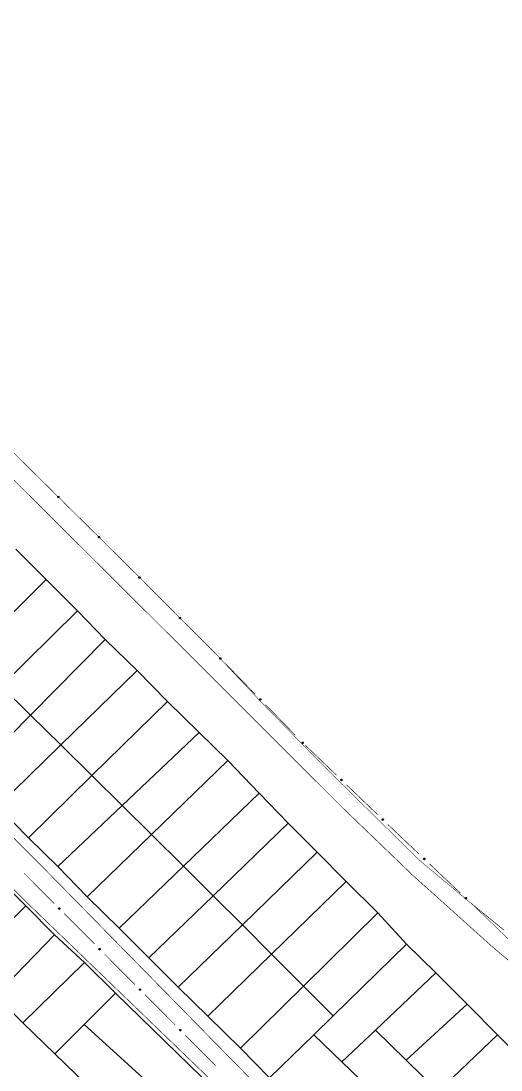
# Model space of a CAD drawing. Extents: x 205150 to 206910, y 4858726 to 4860849.
# Drawn here: x 206064.7 to 206199, y 4860335 to 4860628.5 of the extents above; entities that cross this region are included whole.
import ezdxf

# ---------------------------------------------------------------- set-up
doc = ezdxf.new("R2010")
doc.units = 0
doc.header["$LTSCALE"] = 1.5
doc.header["$MEASUREMENT"] = 0
doc.linetypes.add('TRACO_25', pattern=[8, 3, -1, 1, -1, 1, -1])
for name, color, linetype in [('CD-MALHA-LOTES', 7, 'CONTINUOUS'), ('LM-LIM-SETOR-FISCAL', 7, 'CONTINUOUS'), ('RU-QUADRAS', 6, 'CONTINUOUS'), ('SV-EIXO-ROD-ESTR', 7, 'CONTINUOUS'), ('SV-EIXO-RUA-N-PAV', 6, 'CONTINUOUS'), ('SV-EST-MUNIC-PAV', 20, 'CONTINUOUS'), ('SV-RUA-NAO-PAV-S-GUIA-C-GUIA', 7, 'CONTINUOUS')]:
    doc.layers.add(name, color=color, linetype=linetype)
doc.linetypes.add('Limite', pattern='A,20,-3,[130,ltypeshp.shx,S=6.35,R=0,X=0,Y=0],-3,20', length=46)

msp = doc.modelspace()

# ---------------------------------------------------------------- linework, layer by layer
at = {"layer": 'CD-MALHA-LOTES'}
for points in [[(206063.34, 4860480.68), (206071.78, 4860472.25)], [(206050.48, 4860450.98), (206071.78, 4860472.25)], [(206071.78, 4860472.25), (206080.52, 4860463.48)], [(206080.52, 4860463.48), (206059.19, 4860442.4)], [(206080.52, 4860463.48), (206088.28, 4860455.46)], [(206067.4, 4860434.31), (206088.28, 4860455.46)], [(206088.28, 4860455.46), (206097.25, 4860446.76)], [(206097.25, 4860446.76), (206075.88, 4860425.95)], [(206097.25, 4860446.76), (206105.73, 4860438.14)], [(206067.4, 4860434.31), (206059.19, 4860442.4)], [(206084.58, 4860417.37), (206105.73, 4860438.14)], [(206105.73, 4860438.14), (206114.57, 4860429.45)], [(206050.07, 4860416.77), (206067.4, 4860434.31)], [(206075.88, 4860425.95), (206067.4, 4860434.31)], [(206093.05, 4860409.02), (206114.57, 4860429.45)], [(206114.57, 4860429.45), (206122.6, 4860421.56)], [(206075.88, 4860425.95), (206058.17, 4860408.71)], [(206084.58, 4860417.37), (206075.88, 4860425.95)], [(206122.6, 4860421.56), (206101.28, 4860400.87)], [(206122.6, 4860421.56), (206131.34, 4860412.41)], [(206066.85, 4860399.95), (206084.58, 4860417.37)], [(206093.05, 4860409.02), (206084.58, 4860417.37)], [(206110.21, 4860392.01), (206131.34, 4860412.41)], [(206131.34, 4860412.41), (206139.52, 4860404.08)], [(206066.85, 4860399.95), (206058.17, 4860408.71)], [(206075.05, 4860391.95), (206093.05, 4860409.02)], [(206101.28, 4860400.87), (206093.05, 4860409.02)], [(206139.52, 4860404.08), (206118.53, 4860383.77)], [(206139.52, 4860404.08), (206147.55, 4860395.92)], [(206101.28, 4860400.87), (206083.27, 4860383.4)], [(206110.21, 4860392.01), (206101.28, 4860400.87)], [(206075.05, 4860391.95), (206066.85, 4860399.95)], [(206126.67, 4860375.63), (206147.55, 4860395.92)], [(206147.55, 4860395.92), (206155.72, 4860387.76)], [(206083.27, 4860383.4), (206075.05, 4860391.95)], [(206092.23, 4860374.64), (206110.21, 4860392.01)], [(206118.53, 4860383.77), (206110.21, 4860392.01)], [(206057.3, 4860389.69), (206066.08, 4860380.88)], [(206155.72, 4860387.76), (206134.86, 4860367.44)], [(206155.72, 4860387.76), (206164.55, 4860378.93)], [(206092.23, 4860374.64), (206083.27, 4860383.4)], [(206118.53, 4860383.77), (206100.53, 4860366.35)], [(206126.67, 4860375.63), (206118.53, 4860383.77)], [(206066.08, 4860380.88), (206049.08, 4860363.97)], [(206066.08, 4860380.88), (206074.14, 4860372.83)], [(206164.55, 4860378.93), (206143.81, 4860358.49)], [(206164.55, 4860378.93), (206172.62, 4860370.17)], [(206100.53, 4860366.35), (206092.23, 4860374.64)], [(206108.7, 4860358.17), (206126.67, 4860375.63)], [(206134.86, 4860367.44), (206126.67, 4860375.63)], [(206074.14, 4860372.83), (206057.56, 4860355.71)], [(206074.14, 4860372.83), (206082.47, 4860365.06)], [(206172.62, 4860370.17), (206152.11, 4860350.18)], [(206172.62, 4860370.17), (206180.78, 4860362.14)], [(206108.7, 4860358.17), (206100.53, 4860366.35)], [(206134.86, 4860367.44), (206117.02, 4860350.06)], [(206143.81, 4860358.49), (206134.86, 4860367.44)], [(206082.47, 4860365.06), (206065.26, 4860348.22)], [(206082.47, 4860365.06), (206091.22, 4860356.46)], [(206163.93, 4860346.18), (206180.78, 4860362.14)], [(206180.78, 4860362.14), (206189.51, 4860353.42)], [(206091.22, 4860356.46), (206082.45, 4860347.74)], [(206091.22, 4860356.46), (206125.73, 4860322.78), (206106.96, 4860325.39)], [(206117.02, 4860350.06), (206108.7, 4860358.17)], [(206143.81, 4860358.49), (206126.18, 4860341.12)], [(206152.11, 4860350.18), (206143.81, 4860358.49)], [(206057.56, 4860355.71), (206065.26, 4860348.22)], [(206189.51, 4860353.42), (206172.52, 4860337.71)], [(206189.51, 4860353.42), (206198.08, 4860344.86)], [(206065.26, 4860348.22), (206074.19, 4860339.54)], [(206082.45, 4860347.74), (206074.19, 4860339.54)], [(206106.96, 4860325.39), (206082.45, 4860347.74)], [(206126.18, 4860341.12), (206117.02, 4860350.06)], [(206152.11, 4860350.18), (206146.67, 4860344.87)], [(206146.67, 4860344.87), (206134.29, 4860332.81)], [(206154.53, 4860337.28), (206146.67, 4860344.87)], [(206154.53, 4860337.28), (206163.93, 4860346.18)], [(206172.52, 4860337.71), (206163.93, 4860346.18)], [(206181.41, 4860328.95), (206198.08, 4860344.86)], [(206198.08, 4860344.86), (206205.98, 4860336.97)], [(206074.19, 4860339.54), (206086.22, 4860327.84)], [(206134.29, 4860332.81), (206126.18, 4860341.12)], [(206172.67, 4860319.79), (206154.53, 4860337.28)], [(206181.41, 4860328.95), (206172.52, 4860337.71)]]:
    msp.add_lwpolyline(points, dxfattribs=at)
at = {"layer": 'LM-LIM-SETOR-FISCAL', "linetype": 'Limite', "ltscale": 0.1, "const_width": 0.13, "flags": 128}
msp.add_lwpolyline([(205319.29, 4860270.52), (205308.71, 4860256.67), (205305.78, 4860258.84), (205287.54, 4860237.69), (205276.64, 4860225.85), (205246.75, 4860195.21), (205217.93, 4860166.62), (205205.07, 4860154.22), (205154.16, 4860103.62), (205198.33, 4860053.28), (205217.33, 4860073.87), (205228.31, 4860086.13), (205238.29, 4860095.9), (205249.21, 4860104.33), (205257.45, 4860109.18), (205264.02, 4860112.21), (205279.18, 4860117.77), (205286.26, 4860119.79), (205298.64, 4860121.61), (205309.27, 4860122.88), (205318.87, 4860123.38), (205330.48, 4860123.39), (205348.91, 4860120.43), (205359.29, 4860117.56), (205368.87, 4860113.52), (205387.79, 4860104.36), (205416.55, 4860084.92), (205427.35, 4860072.78), (205437.08, 4860059.62), (205479.77, 4859996.22), (205490.09, 4859981.19), (205507.28, 4859955.95), (205301.82, 4859758.53), (205304.27, 4859754.35), (205308.51, 4859743.48), (205314.17, 4859730.07), (205319.34, 4859714.73), (205318.69, 4859702.13), (205317.26, 4859690.64), (205315.74, 4859682.13), (205314.47, 4859670.89), (205312.89, 4859663.45), (205309.4, 4859652.21), (205307.5, 4859644.78), (205307.82, 4859635.75), (205310.04, 4859627.84), (205314.31, 4859618.34), (205319.85, 4859606.63), (205326.97, 4859596.97), (205332.19, 4859589.73), (205339.8, 4859581.22), (205346.76, 4859572.51), (205354, 4859559.81), (205353.39, 4859552.98), (205353.27, 4859547.01), (205355.22, 4859540.43), (205360.95, 4859533.08), (205371.88, 4859519.43), (205377.63, 4859512.44), (205385.79, 4859503.96), (205396.46, 4859500.67), (205404.7, 4859492.02), (205412.93, 4859478.57), (205420.22, 4859461.9), (205423.63, 4859449.31), (205425.2, 4859433.83), (205427.41, 4859417.81), (205434.87, 4859380.22), (205437.8, 4859372.3), (205447.24, 4859361.81), (205453.54, 4859349.48), (205459.05, 4859329.54), (205466.92, 4859311.43), (205476.36, 4859294.25), (205487.12, 4859281.65), (205492.89, 4859272.47), (205496.57, 4859259.35), (205503.39, 4859250.69), (205510.74, 4859242.04), (205513.88, 4859233.64), (205518.87, 4859225.77), (205525.3, 4859218.82), (205532.12, 4859213.83), (205535.79, 4859207.8), (205538.94, 4859201.5), (205542.88, 4859195.99), (205547.34, 4859189.96), (205548.12, 4859187.59), (205557.31, 4859181.03), (205563.87, 4859170.28), (205572.52, 4859159), (205575.67, 4859152.83), (205573.49, 4859146.26), (205574.41, 4859107.72), (205574.1, 4859102.45), (205570.43, 4859091.7), (205564.13, 4859081.46), (205558.88, 4859071.49), (205553.9, 4859063.1), (205553.9, 4859053.65), (205550.78, 4858995.23), (205582.12, 4858999.84), (205643.48, 4859000.72), (205662.02, 4859003.54), (205723.44, 4859017.98), (205780.86, 4859021.75), (205796.46, 4859023.04), (205822.25, 4859018.37), (205884.61, 4859012.81), (205949.14, 4859010.7), (206010.04, 4859007.01), (206085.77, 4858991.23), (206142.93, 4858964.03), (206222.76, 4858955.8), (206247.48, 4858946.16), (206320.03, 4858923.22), (206357.59, 4858908.6), (206441.35, 4858853.88), (206472.45, 4858825.54), (206535.38, 4858773.37), (206582.46, 4858737.4), (206654.71, 4858791.02), (206678.45, 4858818.8), (206712.51, 4858857.69), (206744.07, 4858897.64), (206751.69, 4858909.49), (206759.23, 4858922.23), (206766.2, 4858935.79), (206774.68, 4858954.45), (206780.86, 4858969.77), (206787.32, 4858989.53), (206795.67, 4859017.91), (206801.34, 4859037.45), (206804.81, 4859048.55), (206810.21, 4859067.25), (206818.72, 4859096.7), (206836.07, 4859155.15), (206846.57, 4859191.69), (206849.26, 4859199.97), (206857.1, 4859228.87), (206879.44, 4859306.63), (206888.86, 4859339.28), (206892.9, 4859355.31), (206898.05, 4859377.14), (206902.33, 4859396.65), (206903.66, 4859403.73), (206904.19, 4859408.48), (206905.69, 4859418.05), (206906.56, 4859427.57), (206907.69, 4859436.73), (206908.51, 4859451.61), (206908.98, 4859469.92), (206908.88, 4859478.27), (206909.31, 4859486.41), (206909.8, 4859503.75), (206908.06, 4859522.53), (206905.79, 4859539.89), (206902.11, 4859560.26), (206898.96, 4859576.34), (206897.7, 4859582.09), (206890.37, 4859608.85), (206880.35, 4859645.11), (206869.65, 4859680.81), (206865.82, 4859696.97), (206853.5, 4859740.64), (206829.42, 4859824.64), (206821, 4859851.39), (206812.97, 4859883.79), (206808.11, 4859900.23), (206792.3, 4859957.48), (206787.8, 4859976.76), (206777.66, 4860010.06), (206765, 4860051.58), (206755.54, 4860085.7), (206750.68, 4860101.63), (206741.17, 4860125.56), (206733.16, 4860141.6), (206724.53, 4860155.76), (206720.58, 4860162.18), (206711.45, 4860176.18), (206701.64, 4860187.46), (206699.72, 4860189.66), (206688, 4860201.91), (206676.62, 4860211.53), (206661.73, 4860222.42), (206647.52, 4860230.3), (206635.25, 4860235.79), (206614.85, 4860243.29), (206606.14, 4860245.65), (206597.68, 4860248), (206583.47, 4860251.01), (206568.95, 4860253.89), (206555.52, 4860256.25), (206536.42, 4860258.75), (206515.07, 4860261.46), (206491.2, 4860264.62), (206461.18, 4860268.88), (206439.8, 4860271.78), (206410.63, 4860276.21), (206388.16, 4860279.36), (206368.66, 4860282.7), (206354.57, 4860286.28), (206341.8, 4860291.58), (206328.08, 4860297.72), (206312.52, 4860304.06), (206285.44, 4860316.18), (206266.75, 4860326.61), (206251.28, 4860335.83), (206233.37, 4860347.73), (206203.78, 4860369), (206190.98, 4860381.36), (206176.1, 4860393.77), (206148.73, 4860420.73), (206131.72, 4860438.15), (206119.93, 4860450.72), (206096.07, 4860474.64), (206079.22, 4860491.32), (206053.65, 4860516.64), (206024.02, 4860544.98), (206003.48, 4860565.32), (205982.61, 4860587.19), (205969.68, 4860601.5), (205947.41, 4860624.23), (205941.47, 4860630.27), (205933.71, 4860637.54), (205921.87, 4860648.63), (205904.16, 4860665.5), (205891.55, 4860678.66), (205883.32, 4860686.89), (205866.07, 4860704.91), (205856.37, 4860714.35), (205825.17, 4860745.55), (205813.99, 4860756.84), (205803.22, 4860767.55), (205796.49, 4860774.25), (205790.73, 4860779.92), (205778.11, 4860792.25), (205767.26, 4860803.09), (205754.34, 4860816.31), (205748.7, 4860822.1), (205743.2, 4860827.74), (205737.56, 4860833.24), (205728.8, 4860841.85), (205722.27, 4860848.82), (205716.69, 4860834.76), (205683.28, 4860785.15), (205648.13, 4860731.52), (205621.03, 4860690.19), (205590.06, 4860643.83), (205580.55, 4860630.3), (205567.6, 4860611.82), (205565.6, 4860608.82), (205469.79, 4860465.73), (205420.74, 4860392.29), (205335.67, 4860262.2), (205321.6, 4860273.55)], close=True, dxfattribs=at)
at = {"layer": 'RU-QUADRAS'}
for points in [[(206063.34, 4860480.68), (206071.78, 4860472.25), (206080.52, 4860463.48), (206088.28, 4860455.46), (206097.25, 4860446.76), (206105.73, 4860438.14), (206114.57, 4860429.45), (206122.6, 4860421.56), (206131.34, 4860412.41), (206139.52, 4860404.08), (206147.55, 4860395.92), (206155.72, 4860387.76), (206164.55, 4860378.93), (206172.62, 4860370.17), (206180.78, 4860362.14), (206189.51, 4860353.42), (206198.08, 4860344.86), (206205.98, 4860336.97)], [(206134.29, 4860332.81), (206126.18, 4860341.12), (206117.02, 4860350.06), (206108.7, 4860358.17), (206100.53, 4860366.35), (206092.23, 4860374.64), (206083.27, 4860383.4), (206075.05, 4860391.95), (206066.85, 4860399.95), (206058.17, 4860408.71)], [(206125.73, 4860322.78), (206091.22, 4860356.46), (206082.47, 4860365.06), (206074.14, 4860372.83), (206066.08, 4860380.88), (206057.3, 4860389.69)]]:
    msp.add_lwpolyline(points, dxfattribs=at)
at = {"layer": 'SV-EIXO-ROD-ESTR', "const_width": 0.18, "flags": 128}
for points in [[(206065.24, 4860505.17), (206073.77, 4860496.72)], [(206076.61, 4860493.91), (206078.74, 4860491.8)], [(206078.74, 4860491.8), (206079.22, 4860491.32)], [(206079.22, 4860491.32), (206085.14, 4860485.46)], [(206087.98, 4860482.65), (206095.79, 4860474.91)], [(206095.79, 4860474.91), (206096.07, 4860474.64)], [(206096.07, 4860474.64), (206096.5, 4860474.2)], [(206099.33, 4860471.37), (206107.8, 4860462.87)], [(206110.63, 4860460.04), (206119.1, 4860451.55)], [(206121.91, 4860448.7), (206130.29, 4860440.11)], [(206133.09, 4860437.25), (206141.47, 4860428.67)], [(206144.29, 4860425.83), (206152.95, 4860417.52)], [(206155.84, 4860414.75), (206164.5, 4860406.45)], [(206167.38, 4860403.68), (206168.83, 4860402.29)], [(206168.83, 4860402.29), (206169.1, 4860402.03)], [(206169.1, 4860402.03), (206176.09, 4860395.42)], [(206179, 4860392.68), (206187.72, 4860384.43)], [(206190.63, 4860381.69), (206190.98, 4860381.36)], [(206190.98, 4860381.36), (206199.91, 4860374.08)]]:
    msp.add_lwpolyline(points, dxfattribs=at)
at = {"layer": 'SV-EIXO-ROD-ESTR', "flags": 128}
for points in [[(206075.16, 4860495.49), (206075.21, 4860495.5), (206075.25, 4860495.49), (206075.29, 4860495.47), (206075.31, 4860495.45), (206075.34, 4860495.42), (206075.35, 4860495.39), (206075.36, 4860495.35), (206075.37, 4860495.3), (206075.35, 4860495.26), (206075.34, 4860495.22), (206075.31, 4860495.19), (206075.29, 4860495.17), (206075.25, 4860495.16), (206075.21, 4860495.14), (206075.16, 4860495.14), (206075.12, 4860495.15), (206075.09, 4860495.17), (206075.06, 4860495.2), (206075.04, 4860495.22), (206075.02, 4860495.25), (206075.01, 4860495.3), (206075.01, 4860495.34), (206075.02, 4860495.39), (206075.04, 4860495.42), (206075.06, 4860495.44), (206075.09, 4860495.47), (206075.12, 4860495.49), (206075.16, 4860495.49)], [(206086.53, 4860484.24), (206086.58, 4860484.24), (206086.62, 4860484.23), (206086.66, 4860484.21), (206086.68, 4860484.19), (206086.7, 4860484.16), (206086.72, 4860484.13), (206086.73, 4860484.09), (206086.73, 4860484.04), (206086.72, 4860484), (206086.71, 4860483.96), (206086.68, 4860483.93), (206086.66, 4860483.91), (206086.62, 4860483.9), (206086.58, 4860483.89), (206086.53, 4860483.89), (206086.49, 4860483.89), (206086.46, 4860483.91), (206086.43, 4860483.94), (206086.41, 4860483.96), (206086.39, 4860483.99), (206086.38, 4860484.04), (206086.38, 4860484.08), (206086.39, 4860484.13), (206086.41, 4860484.16), (206086.43, 4860484.18), (206086.46, 4860484.21), (206086.49, 4860484.23), (206086.53, 4860484.24)], [(206097.89, 4860472.96), (206097.94, 4860472.97), (206097.98, 4860472.96), (206098.01, 4860472.94), (206098.04, 4860472.91), (206098.06, 4860472.89), (206098.08, 4860472.86), (206098.09, 4860472.82), (206098.09, 4860472.77), (206098.08, 4860472.72), (206098.06, 4860472.69), (206098.04, 4860472.66), (206098.01, 4860472.64), (206097.98, 4860472.63), (206097.94, 4860472.61), (206097.89, 4860472.61), (206097.85, 4860472.62), (206097.82, 4860472.64), (206097.79, 4860472.67), (206097.76, 4860472.69), (206097.75, 4860472.73), (206097.74, 4860472.77), (206097.74, 4860472.81), (206097.75, 4860472.86), (206097.77, 4860472.89), (206097.79, 4860472.91), (206097.82, 4860472.94), (206097.85, 4860472.96), (206097.89, 4860472.96)], [(206109.19, 4860461.64), (206109.24, 4860461.64), (206109.28, 4860461.63), (206109.31, 4860461.61), (206109.34, 4860461.59), (206109.36, 4860461.56), (206109.38, 4860461.53), (206109.39, 4860461.49), (206109.39, 4860461.44), (206109.38, 4860461.4), (206109.36, 4860461.36), (206109.34, 4860461.34), (206109.31, 4860461.32), (206109.28, 4860461.3), (206109.24, 4860461.29), (206109.19, 4860461.29), (206109.15, 4860461.3), (206109.12, 4860461.32), (206109.09, 4860461.34), (206109.07, 4860461.37), (206109.05, 4860461.4), (206109.04, 4860461.44), (206109.04, 4860461.49), (206109.05, 4860461.53), (206109.07, 4860461.56), (206109.09, 4860461.59), (206109.12, 4860461.61), (206109.15, 4860461.63), (206109.19, 4860461.64)], [(206120.49, 4860450.31), (206120.54, 4860450.31), (206120.58, 4860450.3), (206120.61, 4860450.28), (206120.64, 4860450.25), (206120.66, 4860450.23), (206120.67, 4860450.2), (206120.69, 4860450.15), (206120.69, 4860450.11), (206120.67, 4860450.06), (206120.66, 4860450.03), (206120.63, 4860450), (206120.61, 4860449.98), (206120.57, 4860449.97), (206120.53, 4860449.96), (206120.48, 4860449.96), (206120.44, 4860449.97), (206120.41, 4860449.98), (206120.38, 4860450.01), (206120.36, 4860450.04), (206120.34, 4860450.07), (206120.33, 4860450.11), (206120.33, 4860450.16), (206120.34, 4860450.2), (206120.36, 4860450.23), (206120.39, 4860450.26), (206120.41, 4860450.28), (206120.45, 4860450.3), (206120.49, 4860450.31)], [(206131.67, 4860438.86), (206131.72, 4860438.86), (206131.76, 4860438.85), (206131.79, 4860438.83), (206131.82, 4860438.81), (206131.84, 4860438.78), (206131.86, 4860438.75), (206131.87, 4860438.71), (206131.87, 4860438.66), (206131.85, 4860438.62), (206131.84, 4860438.59), (206131.81, 4860438.56), (206131.79, 4860438.54), (206131.75, 4860438.52), (206131.71, 4860438.51), (206131.66, 4860438.51), (206131.62, 4860438.52), (206131.59, 4860438.54), (206131.56, 4860438.56), (206131.54, 4860438.59), (206131.53, 4860438.62), (206131.52, 4860438.66), (206131.52, 4860438.71), (206131.53, 4860438.75), (206131.54, 4860438.79), (206131.57, 4860438.81), (206131.59, 4860438.84), (206131.63, 4860438.85), (206131.67, 4860438.86)], [(206143.52, 4860426.72), (206143.57, 4860426.73), (206143.61, 4860426.72), (206143.65, 4860426.7), (206143.67, 4860426.68), (206143.69, 4860426.65), (206143.71, 4860426.62), (206143.72, 4860426.58), (206143.73, 4860426.53), (206143.71, 4860426.49), (206143.7, 4860426.45), (206143.68, 4860426.43), (206143.65, 4860426.4), (206143.62, 4860426.39), (206143.58, 4860426.38), (206143.53, 4860426.37), (206143.49, 4860426.38), (206143.45, 4860426.4), (206143.43, 4860426.42), (206143.4, 4860426.45), (206143.39, 4860426.48), (206143.37, 4860426.52), (206143.37, 4860426.57), (206143.38, 4860426.61), (206143.4, 4860426.64), (206143.42, 4860426.67), (206143.45, 4860426.7), (206143.48, 4860426.71), (206143.52, 4860426.72)], [(206154.37, 4860416.32), (206154.42, 4860416.32), (206154.46, 4860416.31), (206154.49, 4860416.29), (206154.52, 4860416.27), (206154.54, 4860416.24), (206154.56, 4860416.21), (206154.57, 4860416.17), (206154.57, 4860416.12), (206154.56, 4860416.08), (206154.55, 4860416.05), (206154.52, 4860416.02), (206154.5, 4860416), (206154.46, 4860415.98), (206154.42, 4860415.97), (206154.37, 4860415.97), (206154.33, 4860415.98), (206154.3, 4860415.99), (206154.27, 4860416.02), (206154.25, 4860416.04), (206154.23, 4860416.07), (206154.22, 4860416.12), (206154.22, 4860416.16), (206154.23, 4860416.21), (206154.25, 4860416.24), (206154.27, 4860416.26), (206154.29, 4860416.29), (206154.33, 4860416.31), (206154.37, 4860416.32)], [(206165.91, 4860405.24), (206165.96, 4860405.24), (206166, 4860405.23), (206166.04, 4860405.22), (206166.06, 4860405.19), (206166.09, 4860405.17), (206166.1, 4860405.13), (206166.12, 4860405.09), (206166.12, 4860405.05), (206166.11, 4860405), (206166.09, 4860404.97), (206166.07, 4860404.94), (206166.04, 4860404.92), (206166.01, 4860404.9), (206165.97, 4860404.89), (206165.92, 4860404.89), (206165.88, 4860404.9), (206165.85, 4860404.92), (206165.82, 4860404.94), (206165.79, 4860404.97), (206165.78, 4860405), (206165.77, 4860405.04), (206165.76, 4860405.09), (206165.77, 4860405.13), (206165.79, 4860405.16), (206165.81, 4860405.19), (206165.84, 4860405.21), (206165.87, 4860405.23), (206165.91, 4860405.24)], [(206177.52, 4860394.23), (206177.57, 4860394.23), (206177.61, 4860394.22), (206177.64, 4860394.2), (206177.67, 4860394.18), (206177.69, 4860394.16), (206177.71, 4860394.12), (206177.72, 4860394.08), (206177.72, 4860394.03), (206177.71, 4860393.99), (206177.7, 4860393.96), (206177.68, 4860393.93), (206177.65, 4860393.91), (206177.62, 4860393.89), (206177.58, 4860393.88), (206177.53, 4860393.88), (206177.49, 4860393.89), (206177.45, 4860393.9), (206177.43, 4860393.93), (206177.4, 4860393.95), (206177.38, 4860393.98), (206177.37, 4860394.02), (206177.37, 4860394.07), (206177.38, 4860394.11), (206177.4, 4860394.15), (206177.42, 4860394.17), (206177.45, 4860394.2), (206177.48, 4860394.22), (206177.52, 4860394.23)], [(206189.15, 4860383.24), (206189.2, 4860383.24), (206189.24, 4860383.23), (206189.27, 4860383.22), (206189.3, 4860383.19), (206189.32, 4860383.17), (206189.34, 4860383.14), (206189.35, 4860383.1), (206189.36, 4860383.05), (206189.34, 4860383), (206189.33, 4860382.97), (206189.31, 4860382.94), (206189.28, 4860382.92), (206189.25, 4860382.9), (206189.21, 4860382.89), (206189.16, 4860382.89), (206189.12, 4860382.9), (206189.09, 4860382.92), (206189.06, 4860382.94), (206189.03, 4860382.97), (206189.02, 4860383), (206189, 4860383.04), (206189, 4860383.09), (206189.01, 4860383.13), (206189.03, 4860383.16), (206189.05, 4860383.19), (206189.08, 4860383.21), (206189.11, 4860383.23), (206189.15, 4860383.24)]]:
    msp.add_lwpolyline(points, close=True, dxfattribs=at)
for points in [[(206075.01, 4860495.34), (206075.25, 4860495.16)], [(206075.01, 4860495.3), (206075.21, 4860495.14)], [(206075.02, 4860495.39), (206075.29, 4860495.17)], [(206075.02, 4860495.36), (206075.27, 4860495.17)], [(206075.02, 4860495.32), (206075.23, 4860495.15)], [(206075.02, 4860495.27), (206075.18, 4860495.15)], [(206075.02, 4860495.25), (206075.16, 4860495.14)], [(206075.03, 4860495.4), (206075.3, 4860495.19)], [(206075.04, 4860495.42), (206075.31, 4860495.19)], [(206075.04, 4860495.24), (206075.14, 4860495.15)], [(206075.04, 4860495.22), (206075.12, 4860495.15)], [(206075.05, 4860495.43), (206075.32, 4860495.21)], [(206075.06, 4860495.44), (206075.34, 4860495.22)], [(206075.08, 4860495.45), (206075.34, 4860495.24)], [(206075.09, 4860495.47), (206075.35, 4860495.26)], [(206075.11, 4860495.47), (206075.36, 4860495.28)], [(206075.12, 4860495.49), (206075.37, 4860495.3)], [(206075.14, 4860495.49), (206075.36, 4860495.32)], [(206075.16, 4860495.49), (206075.36, 4860495.35)], [(206075.19, 4860495.49), (206075.35, 4860495.37)], [(206075.21, 4860495.5), (206075.35, 4860495.39)], [(206075.24, 4860495.49), (206075.34, 4860495.41)], [(206075.25, 4860495.49), (206075.34, 4860495.42)], [(206086.38, 4860484.08), (206086.62, 4860483.9)], [(206086.38, 4860484.04), (206086.58, 4860483.89)], [(206086.39, 4860484.13), (206086.66, 4860483.91)], [(206086.39, 4860484.1), (206086.63, 4860483.91)], [(206086.39, 4860484.06), (206086.6, 4860483.89)], [(206086.39, 4860484.01), (206086.55, 4860483.89)], [(206086.39, 4860483.99), (206086.53, 4860483.89)], [(206086.4, 4860484.14), (206086.67, 4860483.93)], [(206086.4, 4860483.98), (206086.51, 4860483.89)], [(206086.41, 4860484.16), (206086.68, 4860483.93)], [(206086.41, 4860483.96), (206086.49, 4860483.89)], [(206086.42, 4860484.17), (206086.69, 4860483.95)], [(206086.43, 4860484.18), (206086.71, 4860483.96)], [(206086.45, 4860484.19), (206086.71, 4860483.98)], [(206086.46, 4860484.21), (206086.72, 4860484)], [(206086.48, 4860484.21), (206086.72, 4860484.02)], [(206086.49, 4860484.23), (206086.73, 4860484.04)], [(206086.51, 4860484.23), (206086.73, 4860484.06)], [(206086.53, 4860484.24), (206086.73, 4860484.09)], [(206086.56, 4860484.23), (206086.72, 4860484.11)], [(206086.58, 4860484.24), (206086.72, 4860484.13)], [(206086.6, 4860484.23), (206086.71, 4860484.15)], [(206086.62, 4860484.23), (206086.7, 4860484.16)], [(206097.74, 4860472.83), (206097.99, 4860472.64)], [(206097.74, 4860472.81), (206097.98, 4860472.63)], [(206097.74, 4860472.79), (206097.95, 4860472.62)], [(206097.74, 4860472.77), (206097.94, 4860472.61)], [(206097.75, 4860472.86), (206098.01, 4860472.64)], [(206097.75, 4860472.74), (206097.91, 4860472.62)], [(206097.75, 4860472.73), (206097.89, 4860472.61)], [(206097.76, 4860472.87), (206098.02, 4860472.65)], [(206097.76, 4860472.71), (206097.86, 4860472.62)], [(206097.76, 4860472.69), (206097.85, 4860472.62)], [(206097.77, 4860472.89), (206098.04, 4860472.66)], [(206097.78, 4860472.9), (206098.05, 4860472.68)], [(206097.79, 4860472.91), (206098.06, 4860472.69)], [(206097.81, 4860472.92), (206098.07, 4860472.71)], [(206097.82, 4860472.94), (206098.08, 4860472.72)], [(206097.83, 4860472.94), (206098.08, 4860472.75)], [(206097.85, 4860472.96), (206098.09, 4860472.77)], [(206097.87, 4860472.96), (206098.09, 4860472.79)], [(206097.89, 4860472.96), (206098.09, 4860472.82)], [(206097.92, 4860472.96), (206098.08, 4860472.84)], [(206097.94, 4860472.97), (206098.08, 4860472.86)], [(206097.96, 4860472.96), (206098.06, 4860472.88)], [(206097.98, 4860472.96), (206098.06, 4860472.89)], [(206109.04, 4860461.51), (206109.29, 4860461.31)], [(206109.04, 4860461.49), (206109.28, 4860461.3)], [(206109.04, 4860461.46), (206109.26, 4860461.3)], [(206109.04, 4860461.44), (206109.24, 4860461.29)], [(206109.05, 4860461.53), (206109.31, 4860461.32)], [(206109.05, 4860461.42), (206109.21, 4860461.29)], [(206109.05, 4860461.4), (206109.19, 4860461.29)], [(206109.06, 4860461.54), (206109.32, 4860461.33)], [(206109.06, 4860461.38), (206109.16, 4860461.3)], [(206109.07, 4860461.56), (206109.34, 4860461.34)], [(206109.07, 4860461.37), (206109.15, 4860461.3)], [(206109.08, 4860461.57), (206109.35, 4860461.35)], [(206109.09, 4860461.59), (206109.36, 4860461.36)], [(206109.11, 4860461.6), (206109.37, 4860461.39)], [(206109.12, 4860461.61), (206109.38, 4860461.4)], [(206109.14, 4860461.62), (206109.38, 4860461.42)], [(206109.15, 4860461.63), (206109.39, 4860461.44)], [(206109.17, 4860461.63), (206109.39, 4860461.47)], [(206109.19, 4860461.64), (206109.39, 4860461.49)], [(206109.22, 4860461.64), (206109.38, 4860461.51)], [(206109.24, 4860461.64), (206109.38, 4860461.53)], [(206109.26, 4860461.63), (206109.36, 4860461.55)], [(206109.28, 4860461.63), (206109.36, 4860461.56)], [(206120.39, 4860450.26), (206120.66, 4860450.03)], [(206120.4, 4860450.27), (206120.66, 4860450.05)], [(206120.41, 4860450.28), (206120.67, 4860450.06)], [(206120.43, 4860450.29), (206120.68, 4860450.09)], [(206120.45, 4860450.3), (206120.69, 4860450.11)], [(206120.47, 4860450.3), (206120.68, 4860450.13)], [(206120.49, 4860450.31), (206120.69, 4860450.15)], [(206120.51, 4860450.31), (206120.67, 4860450.18)], [(206120.54, 4860450.31), (206120.67, 4860450.2)], [(206120.56, 4860450.3), (206120.66, 4860450.22)], [(206120.58, 4860450.3), (206120.66, 4860450.23)], [(206120.33, 4860450.16), (206120.57, 4860449.97)], [(206120.33, 4860450.11), (206120.53, 4860449.96)], [(206120.34, 4860450.2), (206120.61, 4860449.98)], [(206120.34, 4860450.18), (206120.59, 4860449.98)], [(206120.34, 4860450.13), (206120.55, 4860449.96)], [(206120.34, 4860450.09), (206120.5, 4860449.96)], [(206120.34, 4860450.07), (206120.48, 4860449.96)], [(206120.36, 4860450.23), (206120.63, 4860450)], [(206120.36, 4860450.21), (206120.62, 4860449.99)], [(206120.36, 4860450.05), (206120.46, 4860449.97)], [(206120.36, 4860450.04), (206120.44, 4860449.97)], [(206120.38, 4860450.24), (206120.64, 4860450.02)], [(206131.52, 4860438.73), (206131.77, 4860438.53)], [(206131.52, 4860438.71), (206131.75, 4860438.52)], [(206131.52, 4860438.69), (206131.73, 4860438.52)], [(206131.52, 4860438.66), (206131.71, 4860438.51)], [(206131.53, 4860438.75), (206131.79, 4860438.54)], [(206131.53, 4860438.64), (206131.68, 4860438.52)], [(206131.53, 4860438.62), (206131.66, 4860438.51)], [(206131.54, 4860438.79), (206131.81, 4860438.56)], [(206131.54, 4860438.77), (206131.8, 4860438.55)], [(206131.54, 4860438.61), (206131.64, 4860438.52)], [(206131.54, 4860438.59), (206131.62, 4860438.52)], [(206131.56, 4860438.8), (206131.82, 4860438.57)], [(206131.57, 4860438.81), (206131.84, 4860438.59)], [(206131.58, 4860438.82), (206131.84, 4860438.61)], [(206131.59, 4860438.84), (206131.85, 4860438.62)], [(206131.61, 4860438.84), (206131.86, 4860438.64)], [(206131.63, 4860438.85), (206131.87, 4860438.66)], [(206131.65, 4860438.86), (206131.86, 4860438.69)], [(206131.67, 4860438.86), (206131.87, 4860438.71)], [(206131.7, 4860438.86), (206131.86, 4860438.74)], [(206131.72, 4860438.86), (206131.86, 4860438.75)], [(206131.74, 4860438.86), (206131.84, 4860438.77)], [(206131.76, 4860438.85), (206131.84, 4860438.78)], [(206143.37, 4860426.57), (206143.62, 4860426.39)], [(206143.37, 4860426.52), (206143.58, 4860426.38)], [(206143.38, 4860426.61), (206143.65, 4860426.4)], [(206143.38, 4860426.59), (206143.63, 4860426.4)], [(206143.38, 4860426.55), (206143.59, 4860426.38)], [(206143.39, 4860426.63), (206143.66, 4860426.42)], [(206143.39, 4860426.5), (206143.55, 4860426.38)], [(206143.39, 4860426.48), (206143.53, 4860426.37)], [(206143.4, 4860426.64), (206143.68, 4860426.43)], [(206143.4, 4860426.46), (206143.5, 4860426.38)], [(206143.4, 4860426.45), (206143.49, 4860426.38)], [(206143.41, 4860426.66), (206143.68, 4860426.44)], [(206143.42, 4860426.67), (206143.7, 4860426.45)], [(206143.44, 4860426.68), (206143.7, 4860426.48)], [(206143.45, 4860426.7), (206143.71, 4860426.49)], [(206143.47, 4860426.7), (206143.72, 4860426.51)], [(206143.48, 4860426.71), (206143.73, 4860426.53)], [(206143.5, 4860426.72), (206143.72, 4860426.56)], [(206143.52, 4860426.72), (206143.72, 4860426.58)], [(206143.55, 4860426.72), (206143.71, 4860426.6)], [(206143.57, 4860426.73), (206143.71, 4860426.62)], [(206143.59, 4860426.72), (206143.7, 4860426.64)], [(206143.61, 4860426.72), (206143.69, 4860426.65)], [(206154.22, 4860416.18), (206154.48, 4860415.99)], [(206154.22, 4860416.16), (206154.46, 4860415.98)], [(206154.22, 4860416.14), (206154.44, 4860415.98)], [(206154.22, 4860416.12), (206154.42, 4860415.97)], [(206154.23, 4860416.21), (206154.5, 4860416)], [(206154.23, 4860416.09), (206154.39, 4860415.97)], [(206154.23, 4860416.07), (206154.37, 4860415.97)], [(206154.24, 4860416.22), (206154.51, 4860416.01)], [(206154.24, 4860416.06), (206154.35, 4860415.98)], [(206154.25, 4860416.24), (206154.52, 4860416.02)], [(206154.25, 4860416.04), (206154.33, 4860415.98)], [(206154.26, 4860416.25), (206154.53, 4860416.03)], [(206154.27, 4860416.26), (206154.55, 4860416.05)], [(206154.28, 4860416.27), (206154.55, 4860416.07)], [(206154.29, 4860416.29), (206154.56, 4860416.08)], [(206154.31, 4860416.29), (206154.56, 4860416.11)], [(206154.33, 4860416.31), (206154.57, 4860416.12)], [(206154.35, 4860416.31), (206154.57, 4860416.15)], [(206154.37, 4860416.32), (206154.57, 4860416.17)], [(206154.39, 4860416.32), (206154.56, 4860416.2)], [(206154.42, 4860416.32), (206154.56, 4860416.21)], [(206154.44, 4860416.31), (206154.54, 4860416.23)], [(206154.46, 4860416.31), (206154.54, 4860416.24)], [(206165.76, 4860405.09), (206166.01, 4860404.9)], [(206165.77, 4860405.13), (206166.04, 4860404.92)], [(206165.77, 4860405.1), (206166.02, 4860404.91)], [(206165.77, 4860405.06), (206165.99, 4860404.9)], [(206165.77, 4860405.04), (206165.97, 4860404.89)], [(206165.78, 4860405.14), (206166.05, 4860404.93)], [(206165.78, 4860405.02), (206165.94, 4860404.89)], [(206165.78, 4860405), (206165.92, 4860404.89)], [(206165.79, 4860405.16), (206166.07, 4860404.94)], [(206165.79, 4860404.98), (206165.89, 4860404.9)], [(206165.79, 4860404.97), (206165.88, 4860404.9)], [(206165.8, 4860405.17), (206166.08, 4860404.95)], [(206165.81, 4860405.19), (206166.09, 4860404.97)], [(206165.83, 4860405.2), (206166.1, 4860404.99)], [(206165.84, 4860405.21), (206166.11, 4860405)], [(206165.86, 4860405.22), (206166.11, 4860405.03)], [(206165.87, 4860405.23), (206166.12, 4860405.05)], [(206165.89, 4860405.23), (206166.11, 4860405.07)], [(206165.91, 4860405.24), (206166.12, 4860405.09)], [(206165.94, 4860405.24), (206166.1, 4860405.12)], [(206165.96, 4860405.24), (206166.1, 4860405.13)], [(206165.99, 4860405.24), (206166.09, 4860405.16)], [(206166, 4860405.23), (206166.09, 4860405.17)], [(206177.37, 4860394.07), (206177.62, 4860393.89)], [(206177.37, 4860394.02), (206177.58, 4860393.88)], [(206177.38, 4860394.11), (206177.65, 4860393.91)], [(206177.38, 4860394.09), (206177.63, 4860393.9)], [(206177.38, 4860394.05), (206177.59, 4860393.89)], [(206177.38, 4860394), (206177.55, 4860393.88)], [(206177.38, 4860393.98), (206177.53, 4860393.88)], [(206177.39, 4860394.13), (206177.66, 4860393.92)], [(206177.4, 4860394.15), (206177.68, 4860393.93)], [(206177.4, 4860393.97), (206177.5, 4860393.89)], [(206177.4, 4860393.95), (206177.49, 4860393.89)], [(206177.41, 4860394.16), (206177.68, 4860393.94)], [(206177.42, 4860394.17), (206177.7, 4860393.96)], [(206177.44, 4860394.18), (206177.7, 4860393.98)], [(206177.45, 4860394.2), (206177.71, 4860393.99)], [(206177.46, 4860394.2), (206177.72, 4860394.02)], [(206177.48, 4860394.22), (206177.72, 4860394.03)], [(206177.5, 4860394.22), (206177.72, 4860394.06)], [(206177.52, 4860394.23), (206177.72, 4860394.08)], [(206177.55, 4860394.23), (206177.71, 4860394.11)], [(206177.57, 4860394.23), (206177.71, 4860394.12)], [(206177.59, 4860394.22), (206177.69, 4860394.14)], [(206177.61, 4860394.22), (206177.69, 4860394.16)], [(206189, 4860383.09), (206189.25, 4860382.9)], [(206189, 4860383.04), (206189.21, 4860382.89)], [(206189.01, 4860383.13), (206189.28, 4860382.92)], [(206189.01, 4860383.1), (206189.26, 4860382.91)], [(206189.01, 4860383.06), (206189.23, 4860382.9)], [(206189.02, 4860383.14), (206189.29, 4860382.93)], [(206189.02, 4860383.01), (206189.18, 4860382.9)], [(206189.02, 4860383), (206189.16, 4860382.89)], [(206189.03, 4860383.16), (206189.31, 4860382.94)], [(206189.03, 4860382.98), (206189.13, 4860382.9)], [(206189.03, 4860382.97), (206189.12, 4860382.9)], [(206189.04, 4860383.17), (206189.32, 4860382.96)], [(206189.05, 4860383.19), (206189.33, 4860382.97)], [(206189.07, 4860383.2), (206189.33, 4860382.99)], [(206189.08, 4860383.21), (206189.34, 4860383)], [(206189.1, 4860383.22), (206189.35, 4860383.03)], [(206189.11, 4860383.23), (206189.36, 4860383.05)], [(206189.13, 4860383.23), (206189.35, 4860383.07)], [(206189.15, 4860383.24), (206189.35, 4860383.1)], [(206189.18, 4860383.24), (206189.34, 4860383.12)], [(206189.2, 4860383.24), (206189.34, 4860383.14)], [(206189.22, 4860383.24), (206189.33, 4860383.16)], [(206189.24, 4860383.23), (206189.32, 4860383.17)]]:
    msp.add_lwpolyline(points, dxfattribs=at)
at = {"layer": 'SV-EIXO-RUA-N-PAV', "const_width": 0.18, "flags": 128}
for points in [[(206065.57, 4860390.08), (206074.04, 4860381.58)], [(206076.86, 4860378.74), (206085.33, 4860370.24)], [(206088.15, 4860367.4), (206096.61, 4860358.9)], [(206099.44, 4860356.06), (206107.9, 4860347.56)], [(206110.72, 4860344.72), (206119.19, 4860336.22)]]:
    msp.add_lwpolyline(points, dxfattribs=at)
at = {"layer": 'SV-EIXO-RUA-N-PAV', "flags": 128}
for points in [[(206075.43, 4860380.34), (206075.47, 4860380.34), (206075.52, 4860380.33), (206075.55, 4860380.31), (206075.57, 4860380.29), (206075.6, 4860380.26), (206075.61, 4860380.23), (206075.63, 4860380.19), (206075.63, 4860380.14), (206075.61, 4860380.1), (206075.6, 4860380.06), (206075.57, 4860380.04), (206075.55, 4860380.01), (206075.51, 4860380), (206075.47, 4860379.99), (206075.42, 4860379.99), (206075.38, 4860380), (206075.35, 4860380.02), (206075.32, 4860380.04), (206075.3, 4860380.07), (206075.29, 4860380.1), (206075.27, 4860380.14), (206075.28, 4860380.19), (206075.28, 4860380.23), (206075.3, 4860380.26), (206075.33, 4860380.29), (206075.35, 4860380.31), (206075.38, 4860380.33), (206075.43, 4860380.34)], [(206086.71, 4860369), (206086.76, 4860369), (206086.8, 4860368.99), (206086.84, 4860368.97), (206086.86, 4860368.95), (206086.89, 4860368.92), (206086.9, 4860368.89), (206086.91, 4860368.85), (206086.91, 4860368.8), (206086.9, 4860368.76), (206086.89, 4860368.72), (206086.86, 4860368.7), (206086.84, 4860368.68), (206086.8, 4860368.66), (206086.76, 4860368.65), (206086.71, 4860368.65), (206086.67, 4860368.66), (206086.64, 4860368.68), (206086.61, 4860368.7), (206086.59, 4860368.73), (206086.57, 4860368.76), (206086.56, 4860368.8), (206086.56, 4860368.85), (206086.57, 4860368.89), (206086.59, 4860368.92), (206086.61, 4860368.95), (206086.64, 4860368.97), (206086.67, 4860368.99), (206086.71, 4860369)], [(206098, 4860357.66), (206098.05, 4860357.66), (206098.09, 4860357.65), (206098.13, 4860357.63), (206098.15, 4860357.61), (206098.17, 4860357.58), (206098.19, 4860357.55), (206098.2, 4860357.51), (206098.2, 4860357.46), (206098.19, 4860357.42), (206098.17, 4860357.38), (206098.15, 4860357.36), (206098.12, 4860357.34), (206098.09, 4860357.32), (206098.05, 4860357.31), (206098, 4860357.31), (206097.96, 4860357.32), (206097.93, 4860357.34), (206097.9, 4860357.36), (206097.88, 4860357.39), (206097.86, 4860357.42), (206097.85, 4860357.46), (206097.85, 4860357.51), (206097.86, 4860357.55), (206097.88, 4860357.58), (206097.9, 4860357.61), (206097.93, 4860357.63), (206097.96, 4860357.65), (206098, 4860357.66)], [(206109.29, 4860346.32), (206109.34, 4860346.32), (206109.38, 4860346.31), (206109.41, 4860346.29), (206109.44, 4860346.27), (206109.46, 4860346.24), (206109.48, 4860346.21), (206109.49, 4860346.17), (206109.49, 4860346.12), (206109.48, 4860346.08), (206109.46, 4860346.04), (206109.44, 4860346.02), (206109.41, 4860346), (206109.38, 4860345.98), (206109.34, 4860345.97), (206109.29, 4860345.97), (206109.25, 4860345.98), (206109.22, 4860346), (206109.19, 4860346.02), (206109.16, 4860346.05), (206109.15, 4860346.08), (206109.14, 4860346.12), (206109.14, 4860346.17), (206109.15, 4860346.21), (206109.17, 4860346.24), (206109.19, 4860346.27), (206109.22, 4860346.29), (206109.25, 4860346.31), (206109.29, 4860346.32)]]:
    msp.add_lwpolyline(points, close=True, dxfattribs=at)
for points in [[(206075.27, 4860380.14), (206075.47, 4860379.99)], [(206075.28, 4860380.23), (206075.55, 4860380.01)], [(206075.28, 4860380.21), (206075.53, 4860380.01)], [(206075.28, 4860380.19), (206075.51, 4860380)], [(206075.28, 4860380.16), (206075.49, 4860379.99)], [(206075.29, 4860380.12), (206075.44, 4860379.99)], [(206075.29, 4860380.1), (206075.42, 4860379.99)], [(206075.3, 4860380.26), (206075.57, 4860380.04)], [(206075.3, 4860380.24), (206075.56, 4860380.03)], [(206075.3, 4860380.08), (206075.4, 4860380)], [(206075.3, 4860380.07), (206075.38, 4860380)], [(206075.32, 4860380.27), (206075.58, 4860380.05)], [(206075.33, 4860380.29), (206075.6, 4860380.06)], [(206075.34, 4860380.3), (206075.6, 4860380.09)], [(206075.35, 4860380.31), (206075.61, 4860380.1)], [(206075.37, 4860380.32), (206075.62, 4860380.12)], [(206075.38, 4860380.33), (206075.63, 4860380.14)], [(206075.4, 4860380.33), (206075.62, 4860380.17)], [(206075.43, 4860380.34), (206075.63, 4860380.19)], [(206075.45, 4860380.34), (206075.61, 4860380.21)], [(206075.47, 4860380.34), (206075.61, 4860380.23)], [(206075.5, 4860380.33), (206075.6, 4860380.25)], [(206075.52, 4860380.33), (206075.6, 4860380.26)], [(206086.56, 4860368.85), (206086.8, 4860368.66)], [(206086.56, 4860368.8), (206086.76, 4860368.65)], [(206086.57, 4860368.89), (206086.84, 4860368.68)], [(206086.57, 4860368.87), (206086.82, 4860368.67)], [(206086.57, 4860368.82), (206086.78, 4860368.66)], [(206086.57, 4860368.78), (206086.73, 4860368.65)], [(206086.57, 4860368.76), (206086.71, 4860368.65)], [(206086.58, 4860368.9), (206086.85, 4860368.69)], [(206086.58, 4860368.74), (206086.69, 4860368.66)], [(206086.59, 4860368.92), (206086.86, 4860368.7)], [(206086.59, 4860368.73), (206086.67, 4860368.66)], [(206086.6, 4860368.93), (206086.87, 4860368.71)], [(206086.61, 4860368.95), (206086.89, 4860368.72)], [(206086.63, 4860368.96), (206086.89, 4860368.75)], [(206086.64, 4860368.97), (206086.9, 4860368.76)], [(206086.66, 4860368.98), (206086.9, 4860368.78)], [(206086.67, 4860368.99), (206086.91, 4860368.8)], [(206086.69, 4860368.99), (206086.91, 4860368.83)], [(206086.71, 4860369), (206086.91, 4860368.85)], [(206086.74, 4860369), (206086.9, 4860368.87)], [(206086.76, 4860369), (206086.9, 4860368.89)], [(206086.79, 4860368.99), (206086.89, 4860368.91)], [(206086.8, 4860368.99), (206086.89, 4860368.92)], [(206097.85, 4860357.51), (206098.09, 4860357.32)], [(206097.85, 4860357.48), (206098.07, 4860357.32)], [(206097.85, 4860357.46), (206098.05, 4860357.31)], [(206097.86, 4860357.55), (206098.12, 4860357.34)], [(206097.86, 4860357.53), (206098.1, 4860357.33)], [(206097.86, 4860357.44), (206098.02, 4860357.31)], [(206097.86, 4860357.42), (206098, 4860357.31)], [(206097.87, 4860357.56), (206098.13, 4860357.35)], [(206097.87, 4860357.4), (206097.97, 4860357.32)], [(206097.88, 4860357.58), (206098.15, 4860357.36)], [(206097.88, 4860357.39), (206097.96, 4860357.32)], [(206097.89, 4860357.59), (206098.16, 4860357.37)], [(206097.9, 4860357.61), (206098.17, 4860357.38)], [(206097.92, 4860357.62), (206098.18, 4860357.41)], [(206097.93, 4860357.63), (206098.19, 4860357.42)], [(206097.95, 4860357.64), (206098.19, 4860357.44)], [(206097.96, 4860357.65), (206098.2, 4860357.46)], [(206097.98, 4860357.65), (206098.2, 4860357.49)], [(206098, 4860357.66), (206098.2, 4860357.51)], [(206098.03, 4860357.66), (206098.19, 4860357.53)], [(206098.05, 4860357.66), (206098.19, 4860357.55)], [(206098.07, 4860357.65), (206098.17, 4860357.57)], [(206098.09, 4860357.65), (206098.17, 4860357.58)], [(206109.14, 4860346.19), (206109.39, 4860345.99)], [(206109.14, 4860346.17), (206109.38, 4860345.98)], [(206109.14, 4860346.14), (206109.35, 4860345.98)], [(206109.14, 4860346.12), (206109.34, 4860345.97)], [(206109.15, 4860346.21), (206109.41, 4860346)], [(206109.15, 4860346.1), (206109.31, 4860345.97)], [(206109.15, 4860346.08), (206109.29, 4860345.97)], [(206109.16, 4860346.22), (206109.42, 4860346.01)], [(206109.16, 4860346.06), (206109.26, 4860345.98)], [(206109.16, 4860346.05), (206109.25, 4860345.98)], [(206109.17, 4860346.24), (206109.44, 4860346.02)], [(206109.18, 4860346.25), (206109.45, 4860346.03)], [(206109.19, 4860346.27), (206109.46, 4860346.04)], [(206109.21, 4860346.28), (206109.47, 4860346.07)], [(206109.22, 4860346.29), (206109.48, 4860346.08)], [(206109.23, 4860346.3), (206109.48, 4860346.1)], [(206109.25, 4860346.31), (206109.49, 4860346.12)], [(206109.27, 4860346.31), (206109.49, 4860346.15)], [(206109.29, 4860346.32), (206109.49, 4860346.17)], [(206109.32, 4860346.32), (206109.48, 4860346.19)], [(206109.34, 4860346.32), (206109.48, 4860346.21)], [(206109.36, 4860346.31), (206109.46, 4860346.23)], [(206109.38, 4860346.31), (206109.46, 4860346.24)]]:
    msp.add_lwpolyline(points, dxfattribs=at)
at = {"layer": 'SV-EST-MUNIC-PAV', "linetype": 'Continuous', "const_width": 0.18, "flags": 128}
msp.add_lwpolyline([(206205.68, 4860361.76), (206196.08, 4860369.92), (206185.71, 4860379.26), (206174.68, 4860389.14), (206154.83, 4860408.24), (206104.87, 4860458.13), (206025.79, 4860536.84), (205965.42, 4860598.13), (205954.14, 4860609.31), (205933, 4860630.27)], dxfattribs=at)
at = {"layer": 'SV-RUA-NAO-PAV-S-GUIA-C-GUIA', "linetype": 'TRACO_25', "const_width": 0.18, "flags": 128}
for points in [[(206140.62, 4860320.62), (206071.86, 4860390.71), (205986.7, 4860476.12), (206027.68, 4860516.69)], [(205949.49, 4860337.09), (205899.11, 4860388.28), (205979.34, 4860468.19), (206067.69, 4860380.58), (206118.08, 4860331.99), (206129.01, 4860322.1), (206140.62, 4860320.62)]]:
    msp.add_lwpolyline(points, dxfattribs=at)

doc.saveas('drawing.dxf')
